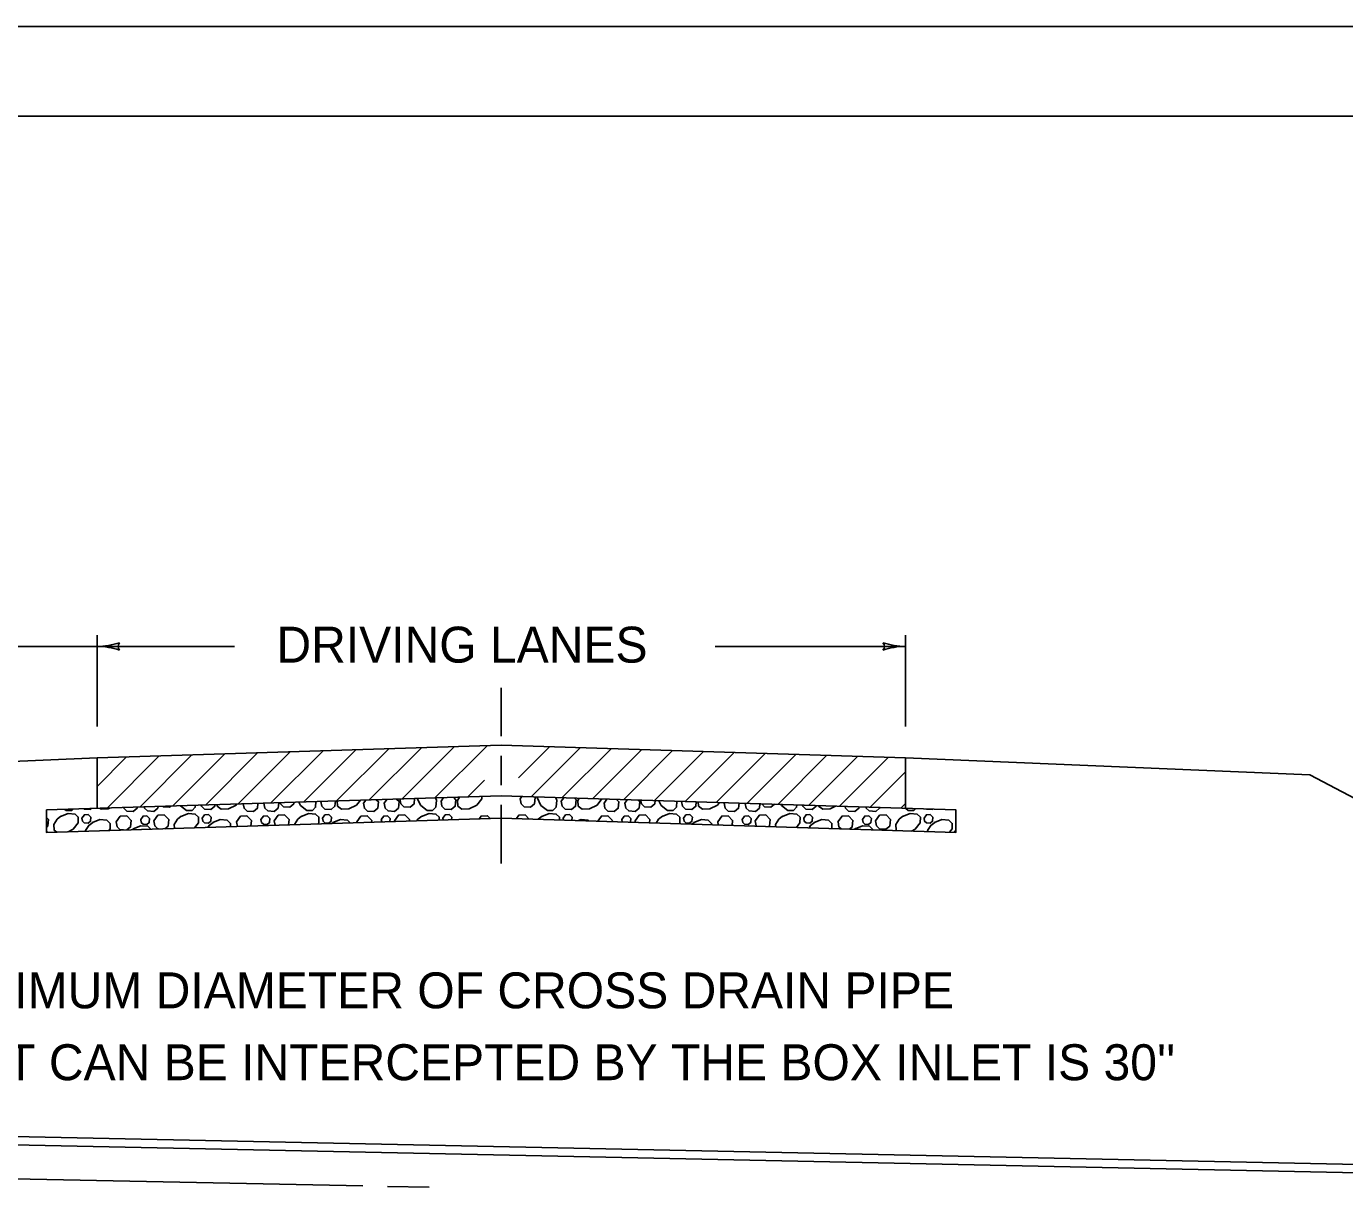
# Model space of a CAD drawing. Extents: x 1000 to 1036.3, y 1000 to 1022.
# Drawn here: x 1017.04 to 1024.38, y 1015.54 to 1022 of the extents above; entities that cross this region are included whole.
import ezdxf

# ---------------------------------------------------------------- set-up
doc = ezdxf.new("R2010")
doc.units = 0
for name, color, linetype in [('Level 1', 7, 'Continuous'), ('Level 10', 7, 'Continuous'), ('Level 11', 7, 'Continuous')]:
    doc.layers.add(name, color=color, linetype=linetype)

msp = doc.modelspace()

# ---------------------------------------------------------------- linework, layer by layer
at = {"layer": 'Level 1'}
for p, q in [((1017.4345, 1018.1046), (1017.4345, 1018.6124)), ((1021.9345, 1018.1046), (1021.9345, 1018.6124)), ((1017.4345, 1018.5499), (1014.3874, 1018.5499)), ((1018.2004, 1018.5499), (1017.4345, 1018.5499)), ((1021.9345, 1018.5499), (1020.8745, 1018.5499)), ((1019.6845, 1018.0499), (1019.6845, 1018.3188)), ((1017.4345, 1017.9297), (1019.6845, 1018)), ((1018.5852, 1017.6845), (1018.8755, 1017.9747)), ((1018.7677, 1017.6902), (1019.0579, 1017.9804)), ((1018.9502, 1017.6959), (1019.2404, 1017.9861)), ((1019.1327, 1017.7016), (1019.4229, 1017.9918)), ((1019.3152, 1017.7072), (1019.6054, 1017.9975)), ((1021.9345, 1017.9297), (1019.6845, 1018)), ((1019.7798, 1017.8184), (1019.953, 1017.9916)), ((1019.8517, 1017.7136), (1020.1244, 1017.9862)), ((1020.0232, 1017.7083), (1020.2958, 1017.9809)), ((1020.1947, 1017.7029), (1020.4672, 1017.9755)), ((1016.0097, 1017.8703), (1017.4345, 1017.9297)), ((1017.4345, 1017.7712), (1017.5981, 1017.9348)), ((1017.4345, 1017.6485), (1017.4345, 1017.9297)), ((1017.4903, 1017.6502), (1017.7806, 1017.9405)), ((1017.6728, 1017.6559), (1017.9631, 1017.9462)), ((1017.8553, 1017.6617), (1018.1455, 1017.9519)), ((1018.0377, 1017.6673), (1018.328, 1017.9576)), ((1018.2202, 1017.6731), (1018.5105, 1017.9633)), ((1018.4027, 1017.6787), (1018.693, 1017.969)), ((1019.6845, 1017.7784), (1019.6845, 1017.9407)), ((1020.3661, 1017.6975), (1020.6387, 1017.9702)), ((1020.5375, 1017.6922), (1020.8101, 1017.9648)), ((1020.7089, 1017.6868), (1020.9815, 1017.9594)), ((1020.8803, 1017.6814), (1021.1529, 1017.9541)), ((1021.0517, 1017.6761), (1021.3243, 1017.9488)), ((1021.2232, 1017.6707), (1021.4957, 1017.9434)), ((1021.3946, 1017.6654), (1021.6672, 1017.938)), ((1021.566, 1017.66), (1021.8386, 1017.9327)), ((1024.1845, 1017.8359), (1021.9345, 1017.9297)), ((1021.9345, 1017.6485), (1021.9345, 1017.9297)), ((1021.7374, 1017.6547), (1021.9345, 1017.8517)), ((1028.2506, 1015.6989), (1024.1845, 1017.8359)), ((1019.4977, 1017.713), (1019.591, 1017.8063)), ((1017.1533, 1017.6397), (1019.6845, 1017.7188)), ((1022.2157, 1017.6397), (1019.6845, 1017.7188)), ((1017.1533, 1017.515), (1017.1533, 1017.6397)), ((1019.6845, 1017.3417), (1019.6845, 1017.6692)), ((1021.9088, 1017.6493), (1021.9345, 1017.675)), ((1022.2157, 1017.515), (1022.2157, 1017.6397)), ((1017.1533, 1017.515), (1019.6845, 1017.5942)), ((1022.2157, 1017.515), (1019.6845, 1017.5942)), ((1011.3499, 1015.9387), (1028.3927, 1015.5856)), ((1011.3499, 1015.8923), (1028.3927, 1015.5387)), ((1018.9138, 1015.5479), (1015.4528, 1015.6194)), ((1019.2826, 1015.5403), (1019.0516, 1015.5451))]:
    msp.add_line(p, q, dxfattribs=at)
msp.add_lwpolyline([(1017.1533, 1017.6397), (1019.6845, 1017.7188), (1022.2157, 1017.6397), (1022.2157, 1017.515), (1019.6845, 1017.5942), (1017.1533, 1017.515)], close=True, dxfattribs=at)
for points in [[(1018.4459, 1017.6802), (1018.4429, 1017.6502), (1018.4208, 1017.6319), (1018.3855, 1017.6345), (1018.3689, 1017.6506), (1018.3637, 1017.6776)], [(1018.5308, 1017.6827), (1018.5298, 1017.6737), (1018.5077, 1017.6552), (1018.4724, 1017.6578), (1018.4558, 1017.674), (1018.4546, 1017.6804)], [(1018.6533, 1017.6866), (1018.6507, 1017.6554), (1018.6332, 1017.6371), (1018.602, 1017.6377), (1018.5665, 1017.6654), (1018.5574, 1017.6836)], [(1018.762, 1017.69), (1018.7591, 1017.6608), (1018.737, 1017.6424), (1018.7017, 1017.645), (1018.6851, 1017.6611), (1018.6799, 1017.6874)], [(1018.9006, 1017.6943), (1018.8792, 1017.6671), (1018.8363, 1017.6456), (1018.7958, 1017.6449), (1018.7731, 1017.6611), (1018.7711, 1017.6903)], [(1018.9174, 1017.677), (1018.9303, 1017.6952)], [(1018.9889, 1017.6971), (1019.0005, 1017.6851), (1018.9969, 1017.649), (1018.9748, 1017.6306), (1018.9395, 1017.6332), (1018.9228, 1017.6492), (1018.9175, 1017.677)], [(1019.1024, 1017.7007), (1019.1161, 1017.6864), (1019.1125, 1017.6502), (1019.0904, 1017.6319), (1019.0551, 1017.6345), (1019.0385, 1017.6506), (1019.0331, 1017.6782)], [(1019.0331, 1017.6783), (1019.0476, 1017.6989)], [(1019.2024, 1017.7038), (1019.1994, 1017.6737), (1019.1773, 1017.6552), (1019.142, 1017.6578), (1019.1254, 1017.674), (1019.1201, 1017.7012)], [(1019.3182, 1017.7074), (1019.3236, 1017.6939), (1019.3202, 1017.6554), (1019.3028, 1017.6371), (1019.2716, 1017.6377), (1019.2361, 1017.6654), (1019.2167, 1017.7043)], [(1019.4192, 1017.7106), (1019.4322, 1017.6969), (1019.4287, 1017.6608), (1019.4066, 1017.6424), (1019.3712, 1017.645), (1019.3546, 1017.6611), (1019.3492, 1017.6888)], [(1019.3492, 1017.6888), (1019.3632, 1017.7088)], [(1019.5768, 1017.7155), (1019.5766, 1017.7026), (1019.5488, 1017.6671), (1019.5059, 1017.6456), (1019.4654, 1017.6449), (1019.4427, 1017.6611), (1019.4405, 1017.6933), (1019.4522, 1017.7116)], [(1019.7895, 1017.7017), (1019.7991, 1017.7152)], [(1019.8695, 1017.7131), (1019.8726, 1017.7098), (1019.869, 1017.6737), (1019.8469, 1017.6552), (1019.8116, 1017.6578), (1019.7949, 1017.674), (1019.7896, 1017.7017)], [(1019.987, 1017.7094), (1019.9931, 1017.6939), (1019.9897, 1017.6554), (1019.9724, 1017.6371), (1019.9412, 1017.6377), (1019.9056, 1017.6654), (1019.8842, 1017.7084), (1019.8841, 1017.7126)], [(1020.0187, 1017.6888), (1020.0322, 1017.708)], [(1020.093, 1017.7061), (1020.1018, 1017.6969), (1020.0983, 1017.6608), (1020.0762, 1017.6424), (1020.0408, 1017.645), (1020.0242, 1017.6611), (1020.0188, 1017.6888)], [(1020.2452, 1017.7013), (1020.2183, 1017.6671), (1020.1754, 1017.6456), (1020.135, 1017.6449), (1020.1123, 1017.6611), (1020.1101, 1017.6933), (1020.1178, 1017.7053)], [(1020.2566, 1017.677), (1020.2731, 1017.7004)], [(1020.3265, 1017.6988), (1020.3397, 1017.6851), (1020.336, 1017.649), (1020.3139, 1017.6306), (1020.2786, 1017.6332), (1020.262, 1017.6492), (1020.2566, 1017.677)], [(1020.3722, 1017.6783), (1020.3852, 1017.6969)], [(1020.447, 1017.695), (1020.4552, 1017.6864), (1020.4517, 1017.6502), (1020.4296, 1017.6319), (1020.3942, 1017.6345), (1020.3776, 1017.6506), (1020.3723, 1017.6782)], [(1020.5404, 1017.6921), (1020.5386, 1017.6737), (1020.5164, 1017.6552), (1020.4812, 1017.6578), (1020.4645, 1017.674), (1020.4605, 1017.6946)], [(1020.6622, 1017.6882), (1020.6593, 1017.6554), (1020.6419, 1017.6371), (1020.6107, 1017.6377), (1020.5752, 1017.6654), (1020.5622, 1017.6914)], [(1020.7702, 1017.6849), (1020.7678, 1017.6608), (1020.7457, 1017.6424), (1020.7103, 1017.645), (1020.6938, 1017.6611), (1020.6886, 1017.6875)], [(1020.8987, 1017.6809), (1020.8879, 1017.6671), (1020.845, 1017.6456), (1020.8046, 1017.6449), (1020.7817, 1017.6611), (1020.7802, 1017.6846)], [(1020.9262, 1017.677), (1020.9282, 1017.68)], [(1017.2317, 1017.604), (1017.2737, 1017.6206), (1017.3122, 1017.6173), (1017.3305, 1017.5998), (1017.3299, 1017.5686), (1017.3022, 1017.5331), (1017.2735, 1017.5187)], [(1017.301, 1017.6443), (1017.2941, 1017.6371), (1017.2628, 1017.6377), (1017.2561, 1017.643)], [(1017.3507, 1017.5941), (1017.3642, 1017.6132), (1017.3857, 1017.6144), (1017.4006, 1017.599), (1017.3984, 1017.5773), (1017.3852, 1017.5662), (1017.3639, 1017.5678), (1017.354, 1017.5775), (1017.3507, 1017.5941)], [(1017.4041, 1017.6476), (1017.3978, 1017.6424), (1017.3625, 1017.645), (1017.3612, 1017.6463)], [(1017.5076, 1017.6508), (1017.4972, 1017.6456), (1017.4567, 1017.6449), (1017.4509, 1017.6491)], [(1017.5416, 1017.5737), (1017.564, 1017.6055), (1017.5997, 1017.6076), (1017.6246, 1017.5817), (1017.621, 1017.5457), (1017.601, 1017.529)], [(1017.6584, 1017.6555), (1017.6577, 1017.649), (1017.6357, 1017.6306), (1017.6003, 1017.6332), (1017.5838, 1017.6492), (1017.583, 1017.6532)], [(1017.6775, 1017.5867), (1017.691, 1017.6058), (1017.7124, 1017.6071), (1017.7273, 1017.5916), (1017.7252, 1017.5699), (1017.7119, 1017.5589), (1017.6907, 1017.5604), (1017.6807, 1017.5701), (1017.6775, 1017.5867)], [(1017.7743, 1017.6592), (1017.7734, 1017.6502), (1017.7512, 1017.6319), (1017.7159, 1017.6345), (1017.6993, 1017.6506), (1017.6981, 1017.6567)], [(1017.751, 1017.5785), (1017.7733, 1017.6103), (1017.8092, 1017.6124), (1017.834, 1017.5866), (1017.8304, 1017.5505), (1017.8126, 1017.5356)], [(1017.8455, 1017.6614), (1017.8382, 1017.6552), (1017.8028, 1017.6578), (1017.8007, 1017.66)], [(1017.982, 1017.6657), (1017.9811, 1017.6554), (1017.9637, 1017.6371), (1017.9324, 1017.6377), (1017.8999, 1017.6631)], [(1017.9013, 1017.604), (1017.9432, 1017.6206), (1017.9817, 1017.6173), (1018.0001, 1017.5998), (1017.9995, 1017.5686), (1017.9778, 1017.5408)], [(1018.0903, 1017.669), (1018.0895, 1017.6608), (1018.0674, 1017.6424), (1018.0321, 1017.645), (1018.0155, 1017.6611), (1018.0144, 1017.6667)], [(1018.0202, 1017.5941), (1018.0337, 1017.6132), (1018.0552, 1017.6144), (1018.0701, 1017.599), (1018.068, 1017.5773), (1018.0547, 1017.5662), (1018.0335, 1017.5678), (1018.0235, 1017.5775), (1018.0203, 1017.5941)], [(1018.2142, 1017.6729), (1018.2097, 1017.6671), (1018.1667, 1017.6456), (1018.1262, 1017.6449), (1018.1035, 1017.6611), (1018.1029, 1017.6694)], [(1018.2111, 1017.5737), (1018.2335, 1017.6055), (1018.2693, 1017.6076), (1018.2942, 1017.5817), (1018.2911, 1017.5506)], [(1018.3301, 1017.6765), (1018.3273, 1017.649), (1018.3053, 1017.6306), (1018.2699, 1017.6332), (1018.2532, 1017.6492), (1018.2485, 1017.674)], [(1018.3471, 1017.5867), (1018.3605, 1017.6058), (1018.382, 1017.6071), (1018.3969, 1017.5916), (1018.3947, 1017.5699), (1018.3815, 1017.5589), (1018.3603, 1017.5604), (1018.3503, 1017.5701), (1018.3471, 1017.5867)], [(1018.4205, 1017.5785), (1018.4429, 1017.6103), (1018.4787, 1017.6124), (1018.5036, 1017.5866), (1018.5007, 1017.5572)], [(1018.5709, 1017.604), (1018.6128, 1017.6206), (1018.6513, 1017.6173), (1018.6697, 1017.5998), (1018.6691, 1017.5686), (1018.6641, 1017.5622)], [(1018.6898, 1017.5941), (1018.7033, 1017.6132), (1018.7247, 1017.6144), (1018.7397, 1017.599), (1018.7375, 1017.5773), (1018.7242, 1017.5662), (1018.7031, 1017.5678), (1018.6931, 1017.5775), (1018.6898, 1017.5941)], [(1018.8807, 1017.5737), (1018.9031, 1017.6055), (1018.9388, 1017.6076), (1018.9638, 1017.5817), (1018.9627, 1017.5716)], [(1019.0167, 1017.5867), (1019.0301, 1017.6058), (1019.0516, 1017.6071), (1019.0665, 1017.5916), (1019.0648, 1017.5747)], [(1019.0901, 1017.5785), (1019.1125, 1017.6103), (1019.1482, 1017.6124), (1019.1732, 1017.5866), (1019.1723, 1017.5782)], [(1019.2405, 1017.604), (1019.2824, 1017.6206), (1019.3209, 1017.6173), (1019.3392, 1017.5998), (1019.3389, 1017.5833)], [(1019.3594, 1017.5941), (1019.3728, 1017.6132), (1019.3943, 1017.6144), (1019.4092, 1017.599), (1019.4079, 1017.5855)], [(1019.562, 1017.5903), (1019.5727, 1017.6055), (1019.6084, 1017.6076), (1019.6232, 1017.5922)], [(1019.7688, 1017.5915), (1019.7821, 1017.6103), (1019.8178, 1017.6124), (1019.8402, 1017.5893)], [(1019.91, 1017.604), (1019.952, 1017.6206), (1019.9905, 1017.6173), (1020.0087, 1017.5998), (1020.0084, 1017.584)], [(1020.029, 1017.5941), (1020.0424, 1017.6132), (1020.0639, 1017.6144), (1020.0788, 1017.599), (1020.0771, 1017.5819)], [(1020.2224, 1017.5773), (1020.2423, 1017.6055), (1020.278, 1017.6076), (1020.3029, 1017.5817), (1020.3022, 1017.5748)], [(1020.3557, 1017.5867), (1020.3692, 1017.6058), (1020.3907, 1017.6071), (1020.4057, 1017.5916), (1020.4037, 1017.5717)], [(1020.4292, 1017.5785), (1020.4517, 1017.6103), (1020.4874, 1017.6124), (1020.5122, 1017.5866), (1020.5104, 1017.5683)], [(1020.5796, 1017.604), (1020.6215, 1017.6206), (1020.66, 1017.6173), (1020.6783, 1017.5998), (1020.6777, 1017.5686), (1020.6736, 1017.5632)], [(1020.6986, 1017.5941), (1020.712, 1017.6132), (1020.7335, 1017.6144), (1020.7484, 1017.599), (1020.7462, 1017.5773), (1020.733, 1017.5662), (1020.7117, 1017.5678), (1020.7018, 1017.5775), (1020.6986, 1017.5941)], [(1020.8894, 1017.5737), (1020.9118, 1017.6055), (1020.9476, 1017.6076), (1020.9724, 1017.5817), (1020.9697, 1017.554)], [(1021.0084, 1017.6775), (1021.0056, 1017.649), (1020.9835, 1017.6306), (1020.9482, 1017.6332), (1020.9316, 1017.6492), (1020.9262, 1017.677)], [(1021.0253, 1017.5867), (1021.0388, 1017.6058), (1021.0602, 1017.6071), (1021.0752, 1017.5916), (1021.073, 1017.5699), (1021.0598, 1017.5589), (1021.0386, 1017.5604), (1021.0286, 1017.5701), (1021.0253, 1017.5867)], [(1021.1236, 1017.6738), (1021.1212, 1017.6502), (1021.0991, 1017.6319), (1021.0637, 1017.6345), (1021.0472, 1017.6506), (1021.0421, 1017.6764)], [(1021.0988, 1017.5785), (1021.1212, 1017.6103), (1021.157, 1017.6124), (1021.1818, 1017.5866), (1021.1782, 1017.5505), (1021.1748, 1017.5476)], [(1021.2053, 1017.6713), (1021.186, 1017.6552), (1021.1507, 1017.6578), (1021.1346, 1017.6735)], [(1021.3299, 1017.6674), (1021.3289, 1017.6554), (1021.3115, 1017.6371), (1021.2802, 1017.6377), (1021.2447, 1017.6654), (1021.2424, 1017.6702)], [(1021.2492, 1017.604), (1021.2911, 1017.6206), (1021.3296, 1017.6173), (1021.3479, 1017.5998), (1021.3473, 1017.5686), (1021.3272, 1017.5427)], [(1021.4377, 1017.6641), (1021.4373, 1017.6608), (1021.4153, 1017.6424), (1021.3799, 1017.645), (1021.3633, 1017.6611), (1021.3623, 1017.6664)], [(1021.3681, 1017.5941), (1021.3816, 1017.6132), (1021.403, 1017.6144), (1021.4179, 1017.599), (1021.4158, 1017.5773), (1021.4025, 1017.5662), (1021.3813, 1017.5678), (1021.3713, 1017.5775), (1021.3682, 1017.5941)], [(1021.5448, 1017.6608), (1021.5146, 1017.6456), (1021.4741, 1017.6449), (1021.4513, 1017.6611), (1021.4512, 1017.6637)], [(1021.5589, 1017.5737), (1021.5813, 1017.6055), (1021.6172, 1017.6076), (1021.642, 1017.5817), (1021.6384, 1017.5457), (1021.6238, 1017.5335)], [(1021.6759, 1017.6566), (1021.6752, 1017.649), (1021.6531, 1017.6306), (1021.6178, 1017.6332), (1021.6011, 1017.6492), (1021.5992, 1017.659)], [(1021.6949, 1017.5867), (1021.7083, 1017.6058), (1021.7298, 1017.6071), (1021.7447, 1017.5916), (1021.7426, 1017.5699), (1021.7293, 1017.5589), (1021.7082, 1017.5604), (1021.6982, 1017.5701), (1021.6949, 1017.5867)], [(1021.791, 1017.653), (1021.7908, 1017.6502), (1021.7687, 1017.6319), (1021.7333, 1017.6345), (1021.7167, 1017.6506), (1021.7158, 1017.6553)], [(1021.7683, 1017.5785), (1021.7908, 1017.6103), (1021.8266, 1017.6124), (1021.8514, 1017.5866), (1021.8478, 1017.5505), (1021.8257, 1017.5321), (1021.7904, 1017.5347), (1021.7737, 1017.5507), (1021.7684, 1017.5785)], [(1021.9187, 1017.604), (1021.9607, 1017.6206), (1021.9992, 1017.6173), (1022.0175, 1017.5998), (1022.0169, 1017.5686), (1021.9891, 1017.5331), (1021.9683, 1017.5227)], [(1021.9903, 1017.6467), (1021.9811, 1017.6371), (1021.9498, 1017.6377), (1021.936, 1017.6485)], [(1022.0377, 1017.5941), (1022.0512, 1017.6132), (1022.0726, 1017.6144), (1022.0875, 1017.599), (1022.0853, 1017.5773), (1022.0721, 1017.5662), (1022.0509, 1017.5678), (1022.0409, 1017.5775), (1022.0377, 1017.5941)], [(1022.0521, 1017.6448), (1022.0517, 1017.6448)], [(1022.0865, 1017.6437), (1022.0848, 1017.6424), (1022.0521, 1017.6448)], [(1017.1533, 1017.5981), (1017.1644, 1017.5866), (1017.1608, 1017.5505), (1017.1533, 1017.5442)], [(1017.2105, 1017.5168), (1017.196, 1017.5271), (1017.1938, 1017.5593), (1017.2123, 1017.5882), (1017.2335, 1017.6051)], [(1017.3711, 1017.5218), (1017.3708, 1017.5249), (1017.3893, 1017.5537), (1017.4105, 1017.5707)], [(1017.4087, 1017.5696), (1017.4507, 1017.5862), (1017.4892, 1017.5828), (1017.5075, 1017.5654), (1017.5069, 1017.5342), (1017.5004, 1017.5258)], [(1017.5825, 1017.5284), (1017.5636, 1017.5298), (1017.547, 1017.5459), (1017.5416, 1017.5737)], [(1017.6297, 1017.5299), (1017.6382, 1017.5367)], [(1017.6365, 1017.5357), (1017.6784, 1017.5522), (1017.717, 1017.5489), (1017.7336, 1017.5332)], [(1017.7758, 1017.5345), (1017.773, 1017.5347), (1017.7563, 1017.5507), (1017.751, 1017.5785)], [(1017.7761, 1017.5345), (1017.7758, 1017.5345)], [(1017.7763, 1017.5345), (1017.7761, 1017.5345)], [(1017.7765, 1017.5345), (1017.7763, 1017.5345)], [(1017.7766, 1017.5345), (1017.7765, 1017.5345)], [(1017.8649, 1017.5372), (1017.8634, 1017.5593), (1017.8818, 1017.5882), (1017.903, 1017.6051)], [(1018.0521, 1017.5431), (1018.0589, 1017.5537), (1018.0801, 1017.5707)], [(1018.0783, 1017.5696), (1018.1202, 1017.5862), (1018.1587, 1017.5828), (1018.1771, 1017.5654), (1018.1767, 1017.547)], [(1018.2161, 1017.5482), (1018.2112, 1017.5737)], [(1018.4252, 1017.5548), (1018.4206, 1017.5785)], [(1018.533, 1017.5582), (1018.5329, 1017.5593), (1018.5514, 1017.5882), (1018.5726, 1017.6051)], [(1018.7421, 1017.5647), (1018.7496, 1017.5707)], [(1018.7479, 1017.5696), (1018.7898, 1017.5862), (1018.8283, 1017.5828), (1018.8441, 1017.5679)], [(1018.8816, 1017.5691), (1018.8807, 1017.5737)], [(1019.0192, 1017.5733), (1019.0167, 1017.5867)], [(1019.0907, 1017.5756), (1019.0901, 1017.5785)], [(1019.2154, 1017.5795), (1019.221, 1017.5882), (1019.2422, 1017.6051)], [(1019.3614, 1017.5841), (1019.3594, 1017.5941)], [(1019.8903, 1017.5877), (1019.8906, 1017.5882), (1019.9117, 1017.6051)], [(1020.0311, 1017.5833), (1020.029, 1017.5941)], [(1020.1152, 1017.5807), (1020.129, 1017.5862), (1020.1675, 1017.5828), (1020.1716, 1017.5789)], [(1020.3584, 1017.5731), (1020.3558, 1017.5867)], [(1020.4307, 1017.5708), (1020.4292, 1017.5785)], [(1020.5467, 1017.5672), (1020.5602, 1017.5882), (1020.5813, 1017.6051)], [(1020.7462, 1017.561), (1020.7583, 1017.5707)], [(1020.7566, 1017.5696), (1020.7985, 1017.5862), (1020.8371, 1017.5828), (1020.8553, 1017.5654), (1020.8552, 1017.5576)], [(1020.8928, 1017.5564), (1020.8894, 1017.5737)], [(1021.0262, 1017.5522), (1021.0263, 1017.5522), (1021.0264, 1017.5522)], [(1021.1052, 1017.5498), (1021.1042, 1017.5507), (1021.0988, 1017.5785)], [(1021.2121, 1017.5464), (1021.2112, 1017.5593), (1021.2297, 1017.5882), (1021.2508, 1017.6051)], [(1021.3982, 1017.5406), (1021.4067, 1017.5537), (1021.4279, 1017.5707)], [(1021.4262, 1017.5696), (1021.4681, 1017.5862), (1021.5066, 1017.5828), (1021.5249, 1017.5654), (1021.5244, 1017.5366)], [(1021.5757, 1017.535), (1021.5643, 1017.5459), (1021.559, 1017.5737)], [(1021.6506, 1017.5327), (1021.6557, 1017.5367)], [(1021.6539, 1017.5357), (1021.6958, 1017.5522), (1021.7343, 1017.5489), (1021.7527, 1017.5316), (1021.7527, 1017.5295)], [(1021.8854, 1017.5253), (1021.8829, 1017.5271), (1021.8807, 1017.5593), (1021.8992, 1017.5882), (1021.9204, 1017.6051)], [(1022.0582, 1017.5199), (1022.0578, 1017.5249), (1022.0762, 1017.5537), (1022.0974, 1017.5707)], [(1022.0957, 1017.5696), (1022.1377, 1017.5862), (1022.1762, 1017.5828), (1022.1945, 1017.5654), (1022.1939, 1017.5342), (1022.1798, 1017.5161)], [(1017.1533, 1017.5166), (1017.1607, 1017.517), (1017.1623, 1017.5152)], [(1022.2047, 1017.5153), (1022.2088, 1017.5212), (1022.2157, 1017.5216)]]:
    msp.add_lwpolyline(points, dxfattribs=at)
for centre, radius, start, end in [((1017.4345, 1018.9409), 0.3909, 270, 288.66878), ((1017.5832, 1018.5499), 0.0313, 138.7746, 220.89129), ((1021.7858, 1018.55), 0.0313, 318.7746, 40.89129), ((1021.9345, 1018.9409), 0.3909, 251.34716, 269.99389), ((1017.4345, 1018.9409), 0.3909, 269.98778, 270), ((1017.4345, 1018.159), 0.3909, 71.34716, 89.99389), ((1021.9345, 1018.159), 0.3909, 90, 108.66878), ((1021.9345, 1018.159), 0.3909, 89.98778, 90)]:
    msp.add_arc(centre, radius, start, end, dxfattribs=at)
at = {"layer": 'Level 10'}
for p, q in [((1000, 1022), (1036, 1022)), ((1007, 1021.5), (1035.5, 1021.5))]:
    msp.add_line(p, q, dxfattribs=at)
at = {"layer": 'Level 11'}
msp.add_lwpolyline([(1007, 1000.5), (1035.5, 1000.5), (1035.5, 1021.5), (1007, 1021.5)], close=True, dxfattribs=at)
msp.add_lwpolyline([(1007, 1000.5), (1035.5, 1000.5), (1035.5, 1021.5), (1007, 1021.5)], close=True, dxfattribs=at)

# ---------------------------------------------------------------- texts
at = {"layer": 'Level 1'}
for s, p in [('DRIVING LANES', (1018.4331, 1018.4597)), ('MAXIMUM DIAMETER OF CROSS DRAIN PIPE', (1016.3942, 1016.5361)), ("THAT CAN BE INTERCEPTED BY THE BOX INLET IS 30''", (1016.3942, 1016.1361))]:
    msp.add_text(s, height=0.2, dxfattribs=at).set_placement(p)

doc.saveas('drawing.dxf')
